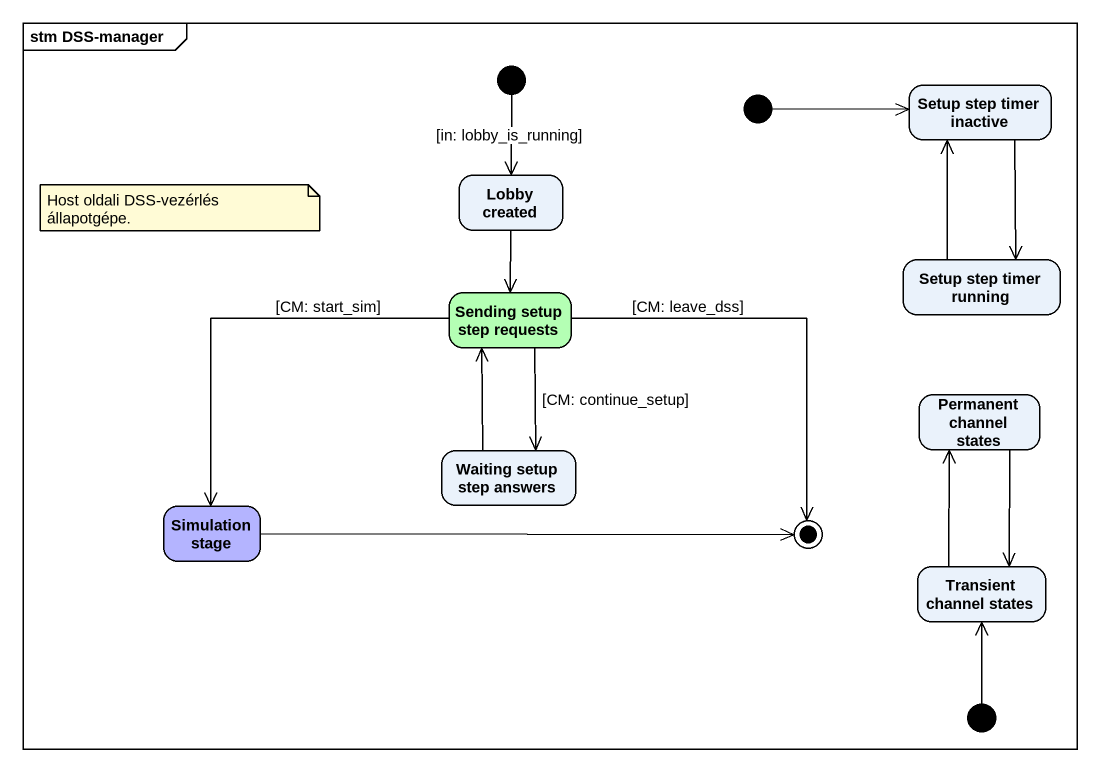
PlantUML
@startuml
mainframe stm DSS-manager
hide empty description
state initial1 <<start>>
state initial2 <<start>>
state "Setup step timer inactive" as Setup_step_timer_inactive
state "Lobby created" as Lobby_created
state "Setup step timer running" as Setup_step_timer_running
state "Sending setup step requests" as Sending_setup_step_requests #B4FFB4
state "Waiting setup step answers" as Waiting_setup_step_answers
state "Permanent channel states" as Permanent_channel_states
state "Simulation stage" as Simulation_stage #B4B4FF
state "Transient channel states" as Transient_channel_states
state initial3 <<start>>
initial1 --> Lobby_created : [in: lobby_is_running]
initial2 -right-> Setup_step_timer_inactive
Setup_step_timer_inactive --> Setup_step_timer_running
Lobby_created --> Sending_setup_step_requests
Setup_step_timer_running -up-> Setup_step_timer_inactive
Sending_setup_step_requests --> Waiting_setup_step_answers : [CM: continue_setup]
Sending_setup_step_requests --> Simulation_stage : [CM: start_sim]
Waiting_setup_step_answers -up-> Sending_setup_step_requests
Permanent_channel_states --> Transient_channel_states
Transient_channel_states -up-> Permanent_channel_states
initial3 -up-> Transient_channel_states
Sending_setup_step_requests --> [*] : [CM: leave_dss]
Simulation_stage -right-> [*]
note as N1
  Host oldali DSS-vezérlés állapotgépe.
end note
@enduml
